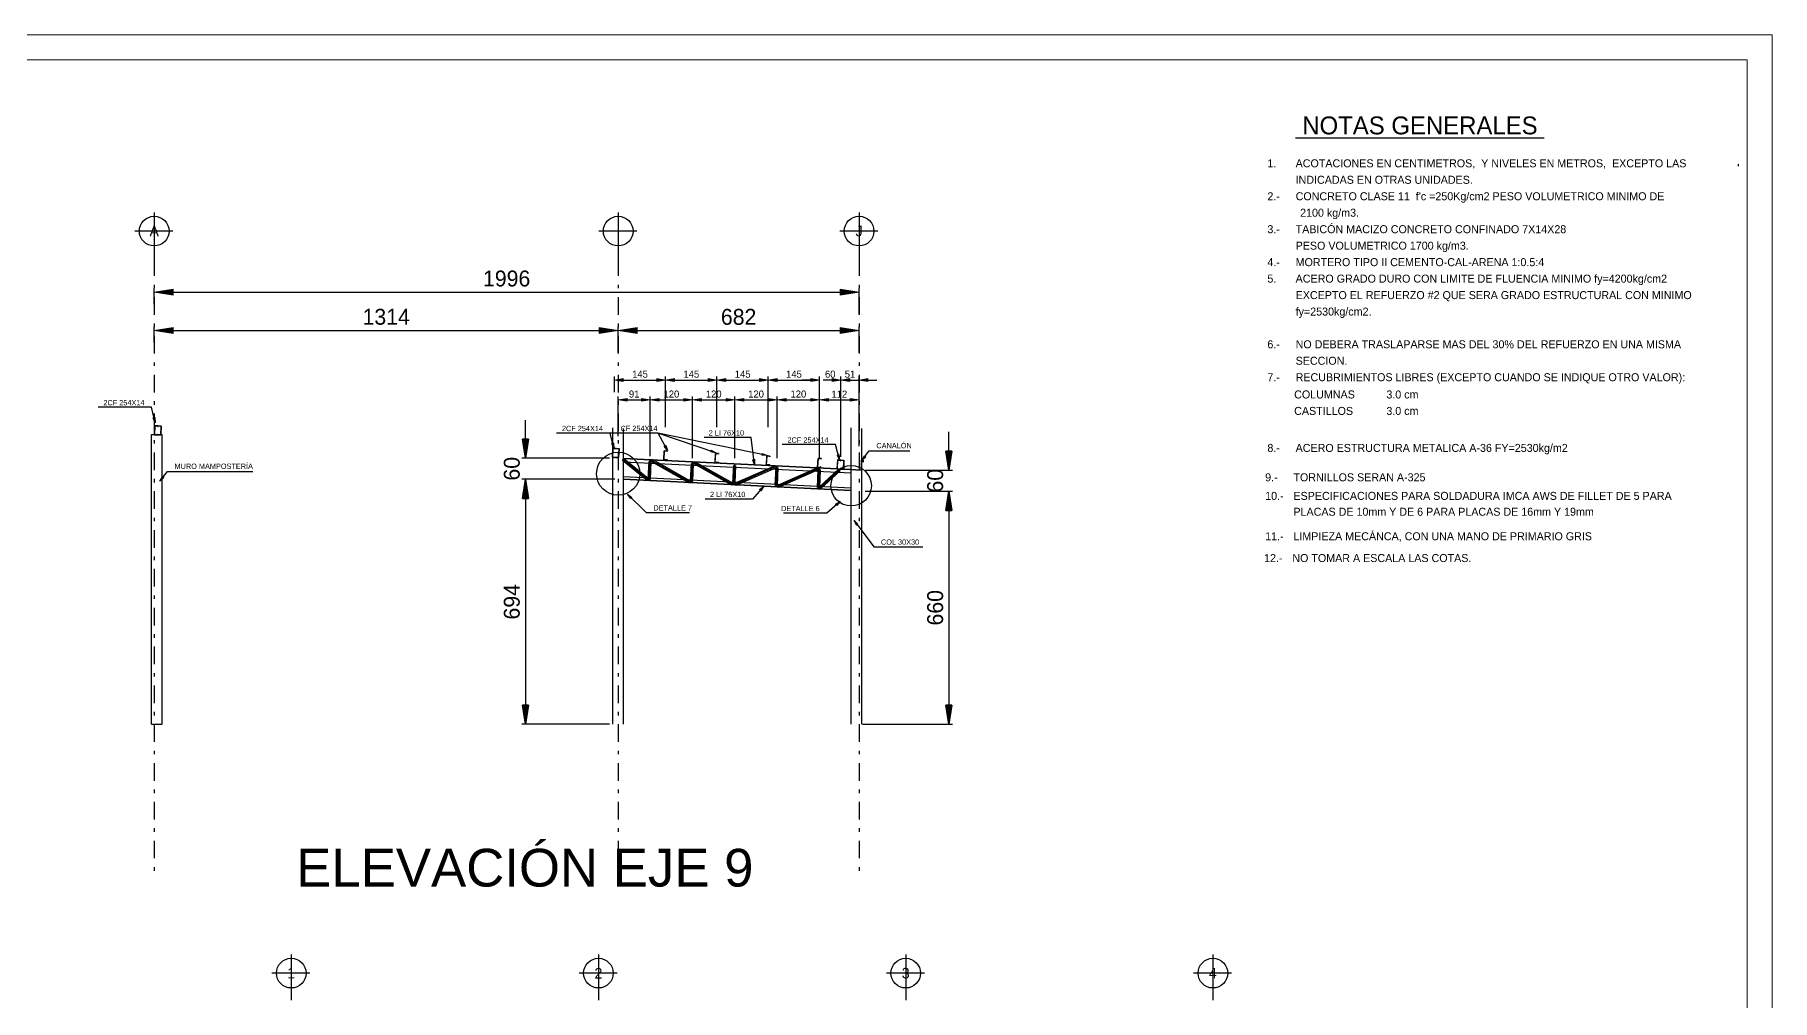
# Model space of a CAD drawing. Header units: millimetres. Extents: x 0 to 11971, y -30495 to 57.
# Drawn here: x 137.89 to 187.09, y 30.03 to 57.38 of the extents above; entities that cross this region are included whole.
import ezdxf
from ezdxf.enums import TextEntityAlignment as Align

# ---------------------------------------------------------------- set-up
doc = ezdxf.new("R2010")
doc.units = ezdxf.units.MM
doc.linetypes.add('DASHDOT', pattern=[1, 0.5, -0.25, 0, -0.25])
for name, color, linetype in [('6', 7, 'Continuous'), ('ACERO', 5, 'Continuous'), ('C', 11, 'Continuous'), ('EJES', 250, 'DASHDOT'), ('MEM', 7, 'Continuous'), ('Muro', 242, 'Continuous'), ('NOTAS', 5, 'Continuous'), ('TITULO', 242, 'Continuous')]:
    doc.layers.add(name, color=color, linetype=linetype)
doc.styles.add('LEROY', font='stylu.ttf')
doc.styles.add('SWISS', font='SAS_____.pfb')
doc.dimstyles.new('LEROY', dxfattribs={"dimtxt": 0.15, "dimasz": 0.18, "dimexe": 0.1, "dimexo": 0.1, "dimgap": 0.05, "dimtad": 1, "dimdec": 0, "dimlfac": 100, "dimzin": 0, "dimdsep": 46, "dimtxsty": 'LEROY', "dimblk1": 'FLECHA', "dimblk2": 'FLECHA', "dimsah": 1, "dimcen": 0.2, "dimclrd": 256, "dimclre": 256, "dimclrt": 5, "dimadec": 0, "dimazin": 0, "dimtfac": 0.5, "dimtdec": 0, "dimtix": 1, "dimtofl": 0, "dimtmove": 0, "dimatfit": 3, "dimldrblk": 'FLECHA', "dimfxl": 1, "dimtolj": 1, "dimtzin": 0, "dimarcsym": 0})
doc.dimstyles.new('LEROY_CONC', dxfattribs={"dimtxt": 0.15, "dimasz": 0.15, "dimexe": 0.08, "dimexo": 0.08, "dimgap": 0.05, "dimtad": 1, "dimdec": 0, "dimlfac": 20, "dimzin": 0, "dimdsep": 46, "dimtxsty": 'LEROY', "dimblk1": 'FLECHA', "dimblk2": 'FLECHA', "dimsah": 1, "dimcen": 0.2, "dimclrd": 256, "dimclre": 256, "dimclrt": 5, "dimadec": 0, "dimazin": 0, "dimtfac": 0.5, "dimtdec": 0, "dimtix": 1, "dimtofl": 0, "dimtmove": 0, "dimatfit": 3, "dimldrblk": 'FLECHA', "dimfxl": 1, "dimtolj": 1, "dimtzin": 0, "dimarcsym": 0})

# ---------------------------------------------------------------- blocks, each defined once
blk = doc.blocks.new('FLECHA')
at = {"linetype": 'Continuous'}
blk.add_hatch(color=5, dxfattribs=at).paths.add_polyline_path([(0, 0), (-1, 0.162), (-1, -0.157)])
at = {"color": 5, "linetype": 'Continuous'}
blk.add_line((-1, 0.162), (-1, -0.157), dxfattribs=at)
blk.add_lwpolyline([(-1, 0.162), (0, 0), (-1, -0.157)], dxfattribs=at)
blk = doc.blocks.new('*D47')
at = {"layer": 'C', "lineweight": -2, "transparency": 16777216}
for p, q in [((154.31, 44.789), (151.684, 44.789)), ((151.784, 44.249), (151.784, 38.392)), ((154.16, 37.852), (151.684, 37.852))]:
    blk.add_line(p, q, dxfattribs=at)
at = {"layer": 'Defpoints', "color": 0, "transparency": 16777216}
for p in [(154.41, 44.789), (151.784, 37.852), (154.26, 37.852)]:
    blk.add_point(p, dxfattribs=at)
at = {"layer": 'C', "lineweight": -2, "transparency": 16777216, "xscale": 0.54, "yscale": 0.54, "zscale": 0.54}
for p, rotation in [((151.784, 44.789), 90), ((151.784, 37.852), 270)]:
    blk.add_blockref('FLECHA', p, dxfattribs=dict(at, rotation=rotation))
at = {"layer": 'C', "color": 7, "transparency": 16777216, "insert": (151.399, 41.32), "char_height": 0.45, "attachment_point": 5, "rotation": 90, "style": 'LEROY'}
blk.add_mtext('\\A1;694', dxfattribs=at)
blk = doc.blocks.new('*D48')
at = {"layer": 'C', "lineweight": -2, "transparency": 16777216}
for p, q in [((151.784, 45.929), (151.784, 46.469)), ((154.16, 45.389), (151.684, 45.389)), ((154.16, 44.789), (151.684, 44.789)), ((151.784, 44.249), (151.784, 43.709))]:
    blk.add_line(p, q, dxfattribs=at)
at = {"layer": 'Defpoints', "color": 0, "transparency": 16777216}
for p in [(154.26, 45.389), (151.784, 44.789), (154.26, 44.789)]:
    blk.add_point(p, dxfattribs=at)
at = {"layer": 'C', "lineweight": -2, "transparency": 16777216, "xscale": 0.54, "yscale": 0.54, "zscale": 0.54}
for p, rotation in [((151.784, 45.389), 270), ((151.784, 44.789), 90)]:
    blk.add_blockref('FLECHA', p, dxfattribs=dict(at, rotation=rotation))
at = {"layer": 'C', "color": 7, "transparency": 16777216, "insert": (151.399, 45.089), "char_height": 0.45, "attachment_point": 5, "rotation": 90, "style": 'LEROY'}
blk.add_mtext('\\A1;60', dxfattribs=at)
blk = doc.blocks.new('*D49')
at = {"layer": 'C', "lineweight": -2, "transparency": 16777216}
for p, q in [((161.406, 44.45), (163.873, 44.45)), ((163.773, 43.91), (163.773, 38.392)), ((161.406, 37.852), (163.873, 37.852))]:
    blk.add_line(p, q, dxfattribs=at)
at = {"layer": 'Defpoints', "color": 0, "transparency": 16777216}
for p in [(161.306, 44.45), (161.306, 37.852), (163.773, 37.852)]:
    blk.add_point(p, dxfattribs=at)
at = {"layer": 'C', "lineweight": -2, "transparency": 16777216, "xscale": 0.54, "yscale": 0.54, "zscale": 0.54}
for p, rotation in [((163.773, 44.45), 90), ((163.773, 37.852), 270)]:
    blk.add_blockref('FLECHA', p, dxfattribs=dict(at, rotation=rotation))
at = {"layer": 'C', "color": 7, "transparency": 16777216, "insert": (163.388, 41.151), "char_height": 0.45, "attachment_point": 5, "rotation": 90, "style": 'LEROY'}
blk.add_mtext('\\A1;660', dxfattribs=at)
blk = doc.blocks.new('*D50')
at = {"layer": 'C', "lineweight": -2, "transparency": 16777216}
for p, q in [((163.773, 45.59), (163.773, 46.13)), ((161.401, 45.05), (163.873, 45.05)), ((161.406, 44.45), (163.873, 44.45)), ((163.773, 43.91), (163.773, 43.37))]:
    blk.add_line(p, q, dxfattribs=at)
at = {"layer": 'Defpoints', "color": 0, "transparency": 16777216}
for p in [(161.301, 45.05), (161.306, 44.45), (163.773, 44.45)]:
    blk.add_point(p, dxfattribs=at)
at = {"layer": 'C', "lineweight": -2, "transparency": 16777216, "xscale": 0.54, "yscale": 0.54, "zscale": 0.54}
for p, rotation in [((163.773, 45.05), 270), ((163.773, 44.45), 90)]:
    blk.add_blockref('FLECHA', p, dxfattribs=dict(at, rotation=rotation))
at = {"layer": 'C', "color": 7, "transparency": 16777216, "insert": (163.388, 44.75), "char_height": 0.45, "attachment_point": 5, "rotation": 90, "style": 'LEROY'}
blk.add_mtext('\\A1;60', dxfattribs=at)
blk = doc.blocks.new('EJE-VERT')
at = {"color": 15, "linetype": 'Continuous'}
for p, q in [((0, 2.163), (0, 0)), ((0.883, 1.28), (-0.909, 1.28))]:
    blk.add_line(p, q, dxfattribs=at)
blk.add_circle((0, 1.28), 0.7, dxfattribs=at)
at = {"color": 242, "style": 'LEROY'}
blk.add_attdef('EJE', text='', height=0.5, dxfattribs=at).set_placement((0, 1.28), align=Align.MIDDLE)
blk = doc.blocks.new('*D38')
at = {"layer": 'C', "lineweight": -2, "transparency": 16777216}
for p, q in [((141.271, 49.75), (141.271, 50.191)), ((161.231, 49.47), (161.231, 50.191)), ((141.811, 50.091), (160.691, 50.091))]:
    blk.add_line(p, q, dxfattribs=at)
at = {"layer": 'Defpoints', "color": 0, "transparency": 16777216}
for p in [(161.231, 50.091), (141.271, 49.65), (161.231, 49.37)]:
    blk.add_point(p, dxfattribs=at)
at = {"layer": 'C', "lineweight": -2, "transparency": 16777216, "xscale": 0.54, "yscale": 0.54, "zscale": 0.54, "rotation": 180}
blk.add_blockref('FLECHA', (141.271, 50.091), dxfattribs=at)
at = {"layer": 'C', "lineweight": -2, "transparency": 16777216, "xscale": 0.54, "yscale": 0.54, "zscale": 0.54}
blk.add_blockref('FLECHA', (161.231, 50.091), dxfattribs=at)
at = {"layer": 'C', "color": 7, "transparency": 16777216, "insert": (151.251, 50.475), "char_height": 0.45, "attachment_point": 5, "style": 'LEROY'}
blk.add_mtext('\\A1;1996', dxfattribs=at)
blk = doc.blocks.new('*D39')
at = {"layer": 'C', "lineweight": -2, "transparency": 16777216}
for p, q in [((154.41, 46.011), (154.41, 47.14)), ((154.66, 47.04), (155.067, 47.04)), ((155.317, 45.445), (155.317, 47.14))]:
    blk.add_line(p, q, dxfattribs=at)
at = {"layer": 'Defpoints', "color": 0, "transparency": 16777216}
for p in [(155.317, 47.04), (154.41, 45.911), (155.317, 45.345)]:
    blk.add_point(p, dxfattribs=at)
at = {"layer": 'C', "lineweight": -2, "transparency": 16777216, "xscale": 0.25, "yscale": 0.25, "zscale": 0.25, "rotation": 180}
blk.add_blockref('FLECHA', (154.41, 47.04), dxfattribs=at)
at = {"layer": 'C', "lineweight": -2, "transparency": 16777216, "xscale": 0.25, "yscale": 0.25, "zscale": 0.25}
blk.add_blockref('FLECHA', (155.317, 47.04), dxfattribs=at)
at = {"layer": 'C', "color": 7, "transparency": 16777216, "insert": (154.863, 47.204), "char_height": 0.2, "attachment_point": 5, "style": 'LEROY'}
blk.add_mtext('\\A1;91', dxfattribs=at)
blk = doc.blocks.new('*D40')
at = {"layer": 'C', "lineweight": -2, "transparency": 16777216}
for p, q in [((155.317, 45.445), (155.317, 47.14)), ((155.567, 47.04), (156.266, 47.04)), ((156.516, 45.386), (156.516, 47.14))]:
    blk.add_line(p, q, dxfattribs=at)
at = {"layer": 'Defpoints', "color": 0, "transparency": 16777216}
for p in [(156.516, 47.04), (155.317, 45.345), (156.516, 45.286)]:
    blk.add_point(p, dxfattribs=at)
at = {"layer": 'C', "lineweight": -2, "transparency": 16777216, "xscale": 0.25, "yscale": 0.25, "zscale": 0.25, "rotation": 180}
blk.add_blockref('FLECHA', (155.317, 47.04), dxfattribs=at)
at = {"layer": 'C', "lineweight": -2, "transparency": 16777216, "xscale": 0.25, "yscale": 0.25, "zscale": 0.25}
blk.add_blockref('FLECHA', (156.516, 47.04), dxfattribs=at)
at = {"layer": 'C', "color": 7, "transparency": 16777216, "insert": (155.917, 47.204), "char_height": 0.2, "attachment_point": 5, "style": 'LEROY'}
blk.add_mtext('\\A1;120', dxfattribs=at)
blk = doc.blocks.new('*D41')
at = {"layer": 'C', "lineweight": -2, "transparency": 16777216}
for p, q in [((154.302, 47.261), (154.302, 47.702)), ((154.552, 47.602), (155.504, 47.602)), ((155.754, 46.266), (155.754, 47.702))]:
    blk.add_line(p, q, dxfattribs=at)
at = {"layer": 'Defpoints', "color": 0, "transparency": 16777216}
for p in [(155.754, 47.602), (154.302, 47.161), (155.754, 46.166)]:
    blk.add_point(p, dxfattribs=at)
at = {"layer": 'C', "lineweight": -2, "transparency": 16777216, "xscale": 0.25, "yscale": 0.25, "zscale": 0.25, "rotation": 180}
blk.add_blockref('FLECHA', (154.302, 47.602), dxfattribs=at)
at = {"layer": 'C', "lineweight": -2, "transparency": 16777216, "xscale": 0.25, "yscale": 0.25, "zscale": 0.25}
blk.add_blockref('FLECHA', (155.754, 47.602), dxfattribs=at)
at = {"layer": 'C', "color": 7, "transparency": 16777216, "insert": (155.028, 47.767), "char_height": 0.2, "attachment_point": 5, "style": 'LEROY'}
blk.add_mtext('\\A1;145', dxfattribs=at)
blk = doc.blocks.new('*D42')
at = {"layer": 'C', "lineweight": -2, "transparency": 16777216}
for p, q in [((155.754, 47.261), (155.754, 47.702)), ((156.004, 47.602), (156.957, 47.602)), ((157.207, 46.266), (157.207, 47.702))]:
    blk.add_line(p, q, dxfattribs=at)
at = {"layer": 'Defpoints', "color": 0, "transparency": 16777216}
for p in [(157.207, 47.602), (155.754, 47.161), (157.207, 46.166)]:
    blk.add_point(p, dxfattribs=at)
at = {"layer": 'C', "lineweight": -2, "transparency": 16777216, "xscale": 0.25, "yscale": 0.25, "zscale": 0.25, "rotation": 180}
blk.add_blockref('FLECHA', (155.754, 47.602), dxfattribs=at)
at = {"layer": 'C', "lineweight": -2, "transparency": 16777216, "xscale": 0.25, "yscale": 0.25, "zscale": 0.25}
blk.add_blockref('FLECHA', (157.207, 47.602), dxfattribs=at)
at = {"layer": 'C', "color": 7, "transparency": 16777216, "insert": (156.481, 47.767), "char_height": 0.2, "attachment_point": 5, "style": 'LEROY'}
blk.add_mtext('\\A1;145', dxfattribs=at)
blk = doc.blocks.new('*D43')
at = {"layer": 'C', "lineweight": -2, "transparency": 16777216}
for p, q in [((157.207, 47.261), (157.207, 47.702)), ((157.457, 47.602), (158.41, 47.602)), ((158.66, 46.266), (158.66, 47.702))]:
    blk.add_line(p, q, dxfattribs=at)
at = {"layer": 'Defpoints', "color": 0, "transparency": 16777216}
for p in [(158.66, 47.602), (157.207, 47.161), (158.66, 46.166)]:
    blk.add_point(p, dxfattribs=at)
at = {"layer": 'C', "lineweight": -2, "transparency": 16777216, "xscale": 0.25, "yscale": 0.25, "zscale": 0.25, "rotation": 180}
blk.add_blockref('FLECHA', (157.207, 47.602), dxfattribs=at)
at = {"layer": 'C', "lineweight": -2, "transparency": 16777216, "xscale": 0.25, "yscale": 0.25, "zscale": 0.25}
blk.add_blockref('FLECHA', (158.66, 47.602), dxfattribs=at)
at = {"layer": 'C', "color": 7, "transparency": 16777216, "insert": (157.933, 47.767), "char_height": 0.2, "attachment_point": 5, "style": 'LEROY'}
blk.add_mtext('\\A1;145', dxfattribs=at)
blk = doc.blocks.new('*D44')
at = {"layer": 'C', "lineweight": -2, "transparency": 16777216}
for p, q in [((158.66, 47.261), (158.66, 47.702)), ((158.91, 47.602), (159.862, 47.602)), ((160.112, 46.266), (160.112, 47.702))]:
    blk.add_line(p, q, dxfattribs=at)
at = {"layer": 'Defpoints', "color": 0, "transparency": 16777216}
for p in [(160.112, 47.602), (158.66, 47.161), (160.112, 46.166)]:
    blk.add_point(p, dxfattribs=at)
at = {"layer": 'C', "lineweight": -2, "transparency": 16777216, "xscale": 0.25, "yscale": 0.25, "zscale": 0.25, "rotation": 180}
blk.add_blockref('FLECHA', (158.66, 47.602), dxfattribs=at)
at = {"layer": 'C', "lineweight": -2, "transparency": 16777216, "xscale": 0.25, "yscale": 0.25, "zscale": 0.25}
blk.add_blockref('FLECHA', (160.112, 47.602), dxfattribs=at)
at = {"layer": 'C', "color": 7, "transparency": 16777216, "insert": (159.386, 47.767), "char_height": 0.2, "attachment_point": 5, "style": 'LEROY'}
blk.add_mtext('\\A1;145', dxfattribs=at)
blk = doc.blocks.new('*D45')
at = {"layer": 'C', "lineweight": -2, "transparency": 16777216}
for p, q in [((159.862, 47.602), (159.612, 47.602)), ((160.112, 47.261), (160.112, 47.702)), ((160.717, 45.428), (160.717, 47.702)), ((160.967, 47.602), (161.217, 47.602))]:
    blk.add_line(p, q, dxfattribs=at)
at = {"layer": 'Defpoints', "color": 0, "transparency": 16777216}
for p in [(160.717, 47.602), (160.112, 47.161), (160.717, 45.328)]:
    blk.add_point(p, dxfattribs=at)
at = {"layer": 'C', "lineweight": -2, "transparency": 16777216, "xscale": 0.25, "yscale": 0.25, "zscale": 0.25}
blk.add_blockref('FLECHA', (160.112, 47.602), dxfattribs=at)
at = {"layer": 'C', "lineweight": -2, "transparency": 16777216, "xscale": 0.25, "yscale": 0.25, "zscale": 0.25, "rotation": 180}
blk.add_blockref('FLECHA', (160.717, 47.602), dxfattribs=at)
at = {"layer": 'C', "color": 7, "transparency": 16777216, "insert": (160.414, 47.767), "char_height": 0.2, "attachment_point": 5, "style": 'LEROY'}
blk.add_mtext('\\A1;60', dxfattribs=at)
blk = doc.blocks.new('*D46')
at = {"layer": 'C', "lineweight": -2, "transparency": 16777216}
for p, q in [((160.467, 47.602), (160.217, 47.602)), ((160.717, 47.261), (160.717, 47.702)), ((161.231, 46.156), (161.231, 47.702)), ((161.481, 47.602), (161.731, 47.602))]:
    blk.add_line(p, q, dxfattribs=at)
at = {"layer": 'Defpoints', "color": 0, "transparency": 16777216}
for p in [(161.231, 47.602), (160.717, 47.161), (161.231, 46.056)]:
    blk.add_point(p, dxfattribs=at)
at = {"layer": 'C', "lineweight": -2, "transparency": 16777216, "xscale": 0.25, "yscale": 0.25, "zscale": 0.25}
blk.add_blockref('FLECHA', (160.717, 47.602), dxfattribs=at)
at = {"layer": 'C', "lineweight": -2, "transparency": 16777216, "xscale": 0.25, "yscale": 0.25, "zscale": 0.25, "rotation": 180}
blk.add_blockref('FLECHA', (161.231, 47.602), dxfattribs=at)
at = {"layer": 'C', "color": 7, "transparency": 16777216, "insert": (160.974, 47.766), "char_height": 0.2, "attachment_point": 5, "style": 'LEROY'}
blk.add_mtext('\\A1;51', dxfattribs=at)
blk = doc.blocks.new('*D51')
at = {"layer": 'C', "lineweight": -2, "transparency": 16777216}
for p, q in [((156.516, 45.445), (156.516, 47.14)), ((156.766, 47.04), (157.464, 47.04)), ((157.714, 45.386), (157.714, 47.14))]:
    blk.add_line(p, q, dxfattribs=at)
at = {"layer": 'Defpoints', "color": 0, "transparency": 16777216}
for p in [(157.714, 47.04), (156.516, 45.345), (157.714, 45.286)]:
    blk.add_point(p, dxfattribs=at)
at = {"layer": 'C', "lineweight": -2, "transparency": 16777216, "xscale": 0.25, "yscale": 0.25, "zscale": 0.25, "rotation": 180}
blk.add_blockref('FLECHA', (156.516, 47.04), dxfattribs=at)
at = {"layer": 'C', "lineweight": -2, "transparency": 16777216, "xscale": 0.25, "yscale": 0.25, "zscale": 0.25}
blk.add_blockref('FLECHA', (157.714, 47.04), dxfattribs=at)
at = {"layer": 'C', "color": 7, "transparency": 16777216, "insert": (157.115, 47.204), "char_height": 0.2, "attachment_point": 5, "style": 'LEROY'}
blk.add_mtext('\\A1;120', dxfattribs=at)
blk = doc.blocks.new('*D52')
at = {"layer": 'C', "lineweight": -2, "transparency": 16777216}
for p, q in [((157.714, 45.445), (157.714, 47.14)), ((157.964, 47.04), (158.663, 47.04)), ((158.913, 45.386), (158.913, 47.14))]:
    blk.add_line(p, q, dxfattribs=at)
at = {"layer": 'Defpoints', "color": 0, "transparency": 16777216}
for p in [(158.913, 47.04), (157.714, 45.345), (158.913, 45.286)]:
    blk.add_point(p, dxfattribs=at)
at = {"layer": 'C', "lineweight": -2, "transparency": 16777216, "xscale": 0.25, "yscale": 0.25, "zscale": 0.25, "rotation": 180}
blk.add_blockref('FLECHA', (157.714, 47.04), dxfattribs=at)
at = {"layer": 'C', "lineweight": -2, "transparency": 16777216, "xscale": 0.25, "yscale": 0.25, "zscale": 0.25}
blk.add_blockref('FLECHA', (158.913, 47.04), dxfattribs=at)
at = {"layer": 'C', "color": 7, "transparency": 16777216, "insert": (158.314, 47.204), "char_height": 0.2, "attachment_point": 5, "style": 'LEROY'}
blk.add_mtext('\\A1;120', dxfattribs=at)
blk = doc.blocks.new('*D53')
at = {"layer": 'C', "lineweight": -2, "transparency": 16777216}
for p, q in [((158.913, 45.445), (158.913, 47.14)), ((159.163, 47.04), (159.861, 47.04)), ((160.111, 45.386), (160.111, 47.14))]:
    blk.add_line(p, q, dxfattribs=at)
at = {"layer": 'Defpoints', "color": 0, "transparency": 16777216}
for p in [(160.111, 47.04), (158.913, 45.345), (160.111, 45.286)]:
    blk.add_point(p, dxfattribs=at)
at = {"layer": 'C', "lineweight": -2, "transparency": 16777216, "xscale": 0.25, "yscale": 0.25, "zscale": 0.25, "rotation": 180}
blk.add_blockref('FLECHA', (158.913, 47.04), dxfattribs=at)
at = {"layer": 'C', "lineweight": -2, "transparency": 16777216, "xscale": 0.25, "yscale": 0.25, "zscale": 0.25}
blk.add_blockref('FLECHA', (160.111, 47.04), dxfattribs=at)
at = {"layer": 'C', "color": 7, "transparency": 16777216, "insert": (159.512, 47.204), "char_height": 0.2, "attachment_point": 5, "style": 'LEROY'}
blk.add_mtext('\\A1;120', dxfattribs=at)
blk = doc.blocks.new('*D54')
at = {"layer": 'C', "lineweight": -2, "transparency": 16777216}
for p, q in [((160.112, 45.445), (160.112, 47.14)), ((160.362, 47.04), (160.981, 47.04)), ((161.231, 45.724), (161.231, 47.14))]:
    blk.add_line(p, q, dxfattribs=at)
at = {"layer": 'Defpoints', "color": 0, "transparency": 16777216}
for p in [(161.231, 47.04), (160.112, 45.345), (161.231, 45.624)]:
    blk.add_point(p, dxfattribs=at)
at = {"layer": 'C', "lineweight": -2, "transparency": 16777216, "xscale": 0.25, "yscale": 0.25, "zscale": 0.25, "rotation": 180}
blk.add_blockref('FLECHA', (160.112, 47.04), dxfattribs=at)
at = {"layer": 'C', "lineweight": -2, "transparency": 16777216, "xscale": 0.25, "yscale": 0.25, "zscale": 0.25}
blk.add_blockref('FLECHA', (161.231, 47.04), dxfattribs=at)
at = {"layer": 'C', "color": 7, "transparency": 16777216, "insert": (160.672, 47.202), "char_height": 0.2, "attachment_point": 5, "style": 'LEROY'}
blk.add_mtext('\\A1;112', dxfattribs=at)
blk = doc.blocks.new('NOTAS')
at = {"layer": 'NOTAS', "color": 5}
blk.add_line((156.122, 134.198), (156.122, 134.239), dxfattribs=at)
at = {"layer": 'NOTAS', "color": 5, "style": 'LEROY'}
for s, p in [('1.', (146.118, 134.173)), ('ACOTACIONES EN CENTIMETROS,  Y NIVELES EN METROS,  EXCEPTO LAS', (146.718, 134.173)), ('INDICADAS EN OTRAS UNIDADES.', (146.718, 133.823)), ('2.-', (146.118, 133.473)), ("CONCRETO CLASE 11  f'c =250Kg/cm2 PESO VOLUMETRICO MINIMO DE", (146.718, 133.473)), ('  2100 kg/m3.', (146.687, 133.123)), ('3.-', (146.118, 132.773)), ('TABICÓN MACIZO CONCRETO CONFINADO 7X14X28', (146.718, 132.773)), ('PESO VOLUMETRICO 1700 kg/m3.', (146.718, 132.423)), ('4.-', (146.118, 132.073)), ('MORTERO TIPO II CEMENTO-CAL-ARENA 1:0.5:4', (146.718, 132.073)), ('5.', (146.118, 131.723)), ('ACERO GRADO DURO CON LIMITE DE FLUENCIA MINIMO fy=4200kg/cm2', (146.718, 131.723)), ('EXCEPTO EL REFUERZO #2 QUE SERA GRADO ESTRUCTURAL CON MINIMO', (146.718, 131.373)), ('fy=2530kg/cm2.', (146.718, 131.023)), ('6.-', (146.118, 130.328)), ('NO DEBERA TRASLAPARSE MAS DEL 30% DEL REFUERZO EN UNA MISMA', (146.718, 130.328)), ('SECCION.', (146.718, 129.978)), ('7.-', (146.118, 129.628)), ('RECUBRIMIENTOS LIBRES (EXCEPTO CUANDO SE INDIQUE OTRO VALOR):', (146.718, 129.628)), ('COLUMNAS', (146.687, 129.262)), ('3.0 cm', (148.645, 129.262)), ('CASTILLOS', (146.687, 128.912)), ('3.0 cm', (148.645, 128.912)), ('8.-', (146.118, 128.126)), ('ACERO ESTRUCTURA METALICA A-36 FY=2530kg/m2', (146.718, 128.126)), ('9.-', (146.071, 127.502)), ('TORNILLOS SERAN A-325', (146.671, 127.502)), ('10.-', (146.071, 127.107)), ('ESPECIFICACIONES PARA SOLDADURA IMCA AWS DE FILLET DE 5 PARA ', (146.671, 127.107)), ('PLACAS DE 10mm Y DE 6 PARA PLACAS DE 16mm Y 19mm', (146.671, 126.77)), ('11.-', (146.071, 126.249)), ('LIMPIEZA MECÁNCA, CON UNA MANO DE PRIMARIO GRIS', (146.671, 126.249)), ('12.-', (146.048, 125.786)), ('NO TOMAR A ESCALA LAS COTAS.', (146.648, 125.786))]:
    blk.add_text(s, height=0.17, dxfattribs=at).set_placement(p)
at = {"layer": 'TITULO', "style": 'LEROY'}
blk.add_text('%%U NOTAS GENERALES ', height=0.38, dxfattribs=at).set_placement((146.718, 134.873))
blk = doc.blocks.new('*D103')
at = {"layer": 'C', "lineweight": -2, "transparency": 16777216}
for p, q in [((154.41, 48.664), (154.41, 49.106)), ((154.95, 49.006), (160.691, 49.006)), ((161.231, 48.384), (161.231, 49.106))]:
    blk.add_line(p, q, dxfattribs=at)
at = {"layer": 'Defpoints', "color": 0, "transparency": 16777216}
for p in [(161.231, 49.006), (154.41, 48.564), (161.231, 48.284)]:
    blk.add_point(p, dxfattribs=at)
at = {"layer": 'C', "lineweight": -2, "transparency": 16777216, "xscale": 0.54, "yscale": 0.54, "zscale": 0.54, "rotation": 180}
blk.add_blockref('FLECHA', (154.41, 49.006), dxfattribs=at)
at = {"layer": 'C', "lineweight": -2, "transparency": 16777216, "xscale": 0.54, "yscale": 0.54, "zscale": 0.54}
blk.add_blockref('FLECHA', (161.231, 49.006), dxfattribs=at)
at = {"layer": 'C', "color": 7, "transparency": 16777216, "insert": (157.82, 49.389), "char_height": 0.45, "attachment_point": 5, "style": 'LEROY'}
blk.add_mtext('\\A1;682', dxfattribs=at)
blk = doc.blocks.new('*D104')
at = {"layer": 'C', "lineweight": -2, "transparency": 16777216}
for p, q in [((141.27, 48.664), (141.27, 49.106)), ((141.81, 49.006), (153.87, 49.006)), ((154.41, 48.384), (154.41, 49.106))]:
    blk.add_line(p, q, dxfattribs=at)
at = {"layer": 'Defpoints', "color": 0, "transparency": 16777216}
for p in [(154.41, 49.006), (141.27, 48.564), (154.41, 48.284)]:
    blk.add_point(p, dxfattribs=at)
at = {"layer": 'C', "lineweight": -2, "transparency": 16777216, "xscale": 0.54, "yscale": 0.54, "zscale": 0.54, "rotation": 180}
blk.add_blockref('FLECHA', (141.27, 49.006), dxfattribs=at)
at = {"layer": 'C', "lineweight": -2, "transparency": 16777216, "xscale": 0.54, "yscale": 0.54, "zscale": 0.54}
blk.add_blockref('FLECHA', (154.41, 49.006), dxfattribs=at)
at = {"layer": 'C', "color": 7, "transparency": 16777216, "insert": (147.84, 49.391), "char_height": 0.45, "attachment_point": 5, "style": 'LEROY'}
blk.add_mtext('\\A1;1314', dxfattribs=at)

msp = doc.modelspace()

# ---------------------------------------------------------------- linework, layer by layer
msp.add_line((154.2596, 39.2582), (154.2596, 45.4128))
at = {"layer": '6', "lineweight": 0}
for points in [[(101.7307, 57.3838), (187.0905, 57.3838), (187.0905, 0), (101.7307, 0)], [(102.44, 56.6745), (186.3812, 56.6745), (186.3812, 0.7093), (102.44, 0.7093)]]:
    msp.add_lwpolyline(points, close=True, dxfattribs=at)
at = {"layer": 'ACERO'}
for p, q in [((154.5316, 45.3245), (154.5717, 45.3734)), ((155.2281, 44.7533), (154.5316, 45.3245)), ((155.2877, 44.7453), (154.5517, 45.349)), ((161.0063, 45.0642), (154.5596, 45.382)), ((161.0063, 45.0563), (154.5596, 45.374)), ((161.0063, 44.9621), (154.5596, 45.2798)), ((155.2682, 44.8022), (154.5717, 45.3734)), ((155.2586, 44.798), (155.2831, 45.2951)), ((155.3463, 45.292), (155.2831, 45.2951)), ((155.2877, 44.7453), (155.3172, 45.3446)), ((156.4862, 44.6863), (155.3172, 45.3446)), ((155.3218, 44.7949), (155.3463, 45.292)), ((155.3463, 45.292), (155.3773, 45.3471)), ((156.4262, 44.6838), (155.3463, 45.292)), ((156.4572, 44.7389), (155.3773, 45.3471)), ((156.4862, 44.6863), (156.5158, 45.2855)), ((157.6848, 44.6272), (156.5158, 45.2855)), ((156.5448, 45.2329), (156.5759, 45.288)), ((157.6557, 44.6798), (156.5759, 45.288)), ((161.0063, 44.5398), (154.5596, 44.8575)), ((161.0063, 44.4714), (154.5596, 44.7892)), ((161.0063, 44.4635), (154.5596, 44.7812)), ((155.2682, 44.8022), (155.2281, 44.7533)), ((155.2586, 44.798), (155.3218, 44.7949)), ((156.4572, 44.7389), (156.4817, 45.236)), ((156.5448, 45.2329), (156.4817, 45.236)), ((156.5203, 44.7358), (156.5448, 45.2329)), ((157.6247, 44.6247), (156.5448, 45.2329)), ((157.6557, 44.6798), (157.6802, 45.1769)), ((157.6802, 45.1769), (157.7434, 45.1738)), ((157.6848, 44.6272), (157.7143, 45.2265)), ((158.9129, 45.1674), (157.6848, 44.6272)), ((158.8533, 45.1757), (157.7189, 44.6767)), ((157.7189, 44.6767), (157.7434, 45.1738)), ((158.8788, 45.1178), (157.7443, 44.6188)), ((158.8788, 45.1178), (158.8533, 45.1757)), ((158.8543, 44.6208), (158.8788, 45.1178)), ((158.8788, 45.1178), (158.9419, 45.1147)), ((158.8833, 44.5681), (158.9129, 45.1674)), ((160.1114, 45.1083), (158.8833, 44.5681)), ((160.0519, 45.1167), (158.9174, 44.6177)), ((158.9174, 44.6177), (158.9419, 45.1147)), ((160.0773, 45.0588), (158.9429, 44.5598)), ((160.0773, 45.0588), (160.0519, 45.1167)), ((160.0528, 44.5617), (160.0773, 45.0588)), ((160.0773, 45.0588), (160.1405, 45.0557)), ((160.0819, 44.509), (160.1114, 45.1083)), ((160.6712, 45.0505), (160.0819, 44.509)), ((160.6498, 45.0738), (160.0982, 44.5669)), ((160.116, 44.5586), (160.1405, 45.0557)), ((160.6925, 45.0273), (160.1409, 44.5204)), ((160.6925, 45.0273), (160.6498, 45.0738)), ((156.4572, 44.7389), (156.4262, 44.6838)), ((156.4572, 44.7389), (156.4262, 44.6838)), ((156.4572, 44.7389), (156.5203, 44.7358)), ((157.6557, 44.6798), (157.6247, 44.6247)), ((157.7189, 44.6767), (157.6557, 44.6798)), ((157.7189, 44.6767), (157.7443, 44.6188)), ((158.9174, 44.6177), (158.8543, 44.6208)), ((158.9174, 44.6177), (158.9429, 44.5598)), ((160.116, 44.5586), (160.0528, 44.5617)), ((160.0982, 44.5669), (160.1409, 44.5204))]:
    msp.add_line(p, q, dxfattribs=at)
at = {"layer": 'C'}
for centre, radius in [((154.4096, 44.9485), 0.6123), ((161.0063, 44.6075), 0.5724)]:
    msp.add_circle(centre, radius, dxfattribs=at)
at = {"layer": 'EJES'}
for p, q in [((141.2699, 51.0523), (141.2699, 33.558)), ((154.4096, 51.0523), (154.4096, 33.558)), ((161.2313, 51.0523), (161.2313, 33.558))]:
    msp.add_line(p, q, dxfattribs=at)
at = {"layer": 'Muro'}
for p, q in [((141.1949, 37.8517), (141.1949, 46.0558)), ((141.1949, 46.0558), (141.4949, 46.0558)), ((141.4949, 37.8517), (141.4949, 46.0558)), ((154.2596, 37.8517), (154.2596, 46.2454)), ((154.5596, 37.8517), (154.5596, 46.2293)), ((161.0063, 37.8517), (161.0063, 46.2454)), ((161.3063, 37.8517), (161.3063, 46.2293)), ((141.1949, 37.8517), (141.4949, 37.8517)), ((161.3327, 37.8517), (161.6327, 37.8517))]:
    msp.add_line(p, q, dxfattribs=at)
for points in [[(141.2911, 46.304), (141.2788, 46.0551, 0.4142136), (141.2811, 46.0526), (141.3651, 46.0484, 0.4142136), (141.3676, 46.0507), (141.3684, 46.0661), (141.3665, 46.0662), (141.3658, 46.0527, -0.4142136), (141.3633, 46.0504), (141.2831, 46.0544, -0.4142136), (141.2808, 46.0569), (141.2929, 46.302, -0.4142136), (141.2954, 46.3043), (141.3756, 46.3003, -0.4142136), (141.3779, 46.2978), (141.3772, 46.2843), (141.3791, 46.2842), (141.3799, 46.2996, 0.4142136), (141.3776, 46.3021), (141.2936, 46.3063, 0.4142136)], [(141.4687, 46.2952), (141.4564, 46.0463, -0.4142136), (141.4539, 46.044), (141.3699, 46.0482, -0.4142136), (141.3676, 46.0507), (141.3684, 46.0661), (141.3703, 46.066), (141.3696, 46.0525, 0.4142136), (141.3719, 46.05), (141.4521, 46.046, 0.4142136), (141.4546, 46.0483), (141.4667, 46.2934, 0.4142136), (141.4644, 46.2959), (141.3842, 46.2999, 0.4142136), (141.3817, 46.2976), (141.381, 46.2841), (141.3791, 46.2842), (141.3799, 46.2996, -0.4142136), (141.3824, 46.3019), (141.4664, 46.2977, -0.4142136)], [(154.257, 45.6649), (154.2447, 45.416, 0.4142136), (154.247, 45.4135), (154.331, 45.4093, 0.4142136), (154.3335, 45.4116), (154.3343, 45.427), (154.3324, 45.4271), (154.3317, 45.4136, -0.4142136), (154.3292, 45.4113), (154.249, 45.4153, -0.4142136), (154.2467, 45.4178), (154.2588, 45.6629, -0.4142136), (154.2613, 45.6652), (154.3415, 45.6612, -0.4142136), (154.3438, 45.6587), (154.3431, 45.6452), (154.345, 45.6451), (154.3458, 45.6605, 0.4142136), (154.3435, 45.663), (154.2595, 45.6671, 0.4142136)], [(154.4346, 45.6561), (154.4223, 45.4072, -0.4142136), (154.4198, 45.4049), (154.3358, 45.4091, -0.4142136), (154.3335, 45.4116), (154.3343, 45.427), (154.3362, 45.4269), (154.3355, 45.4134, 0.4142136), (154.3378, 45.4109), (154.418, 45.4069, 0.4142136), (154.4205, 45.4092), (154.4326, 45.6543, 0.4142136), (154.4303, 45.6568), (154.3501, 45.6608, 0.4142136), (154.3476, 45.6585), (154.3469, 45.645), (154.345, 45.6451), (154.3458, 45.6605, -0.4142136), (154.3483, 45.6628), (154.4323, 45.6586, -0.4142136)], [(155.7097, 45.5933), (155.6975, 45.3444, 0.4142136), (155.6997, 45.3419), (155.7837, 45.3377, 0.4142136), (155.7862, 45.34), (155.787, 45.3554), (155.7851, 45.3555), (155.7844, 45.342, -0.4142136), (155.7819, 45.3397), (155.7017, 45.3437, -0.4142136), (155.6994, 45.3462), (155.7115, 45.5913, -0.4142136), (155.714, 45.5936), (155.7942, 45.5896, -0.4142136), (155.7965, 45.5871), (155.7959, 45.5736), (155.7978, 45.5735), (155.7985, 45.5889, 0.4142136), (155.7962, 45.5914), (155.7122, 45.5955, 0.4142136)], [(157.1624, 45.5217), (157.1502, 45.2728, 0.4142136), (157.1525, 45.2702), (157.2365, 45.2661, 0.4142136), (157.239, 45.2684), (157.2397, 45.2838), (157.2378, 45.2839), (157.2372, 45.2704, -0.4142136), (157.2346, 45.2681), (157.1544, 45.2721, -0.4142136), (157.1522, 45.2746), (157.1642, 45.5197, -0.4142136), (157.1668, 45.5219), (157.247, 45.518, -0.4142136), (157.2492, 45.5155), (157.2486, 45.502), (157.2505, 45.5019), (157.2512, 45.5173, 0.4142136), (157.249, 45.5198), (157.165, 45.5239, 0.4142136)], [(158.6152, 45.4501), (158.6029, 45.2012, 0.4142136), (158.6052, 45.1986), (158.6892, 45.1945, 0.4142136), (158.6917, 45.1968), (158.6924, 45.2122), (158.6905, 45.2123), (158.6899, 45.1988, -0.4142136), (158.6874, 45.1965), (158.6072, 45.2004, -0.4142136), (158.6049, 45.203), (158.617, 45.4481, -0.4142136), (158.6195, 45.4503), (158.6997, 45.4464, -0.4142136), (158.702, 45.4439), (158.7013, 45.4304), (158.7032, 45.4303), (158.704, 45.4457, 0.4142136), (158.7017, 45.4482), (158.6177, 45.4523, 0.4142136)], [(160.0679, 45.3784), (160.0556, 45.1296, 0.4142136), (160.0579, 45.127), (160.1419, 45.1229, 0.4142136), (160.1444, 45.1252), (160.1452, 45.1406), (160.1433, 45.1406), (160.1426, 45.1272, -0.4142136), (160.1401, 45.1249), (160.0599, 45.1288, -0.4142136), (160.0576, 45.1314), (160.0697, 45.3765, -0.4142136), (160.0722, 45.3787), (160.1524, 45.3748, -0.4142136), (160.1547, 45.3723), (160.154, 45.3588), (160.1559, 45.3587), (160.1567, 45.3741, 0.4142136), (160.1544, 45.3766), (160.0704, 45.3807, 0.4142136)], [(160.6235, 45.335), (160.6112, 45.0861, 0.4142136), (160.6135, 45.0836), (160.6975, 45.0794, 0.4142136), (160.7, 45.0817), (160.7008, 45.0971), (160.6989, 45.0972), (160.6982, 45.0837, -0.4142136), (160.6957, 45.0814), (160.6155, 45.0854, -0.4142136), (160.6132, 45.0879), (160.6253, 45.333, -0.4142136), (160.6278, 45.3353), (160.708, 45.3313, -0.4142136), (160.7103, 45.3288), (160.7096, 45.3153), (160.7115, 45.3152), (160.7123, 45.3306, 0.4142136), (160.71, 45.3331), (160.626, 45.3373, 0.4142136)], [(160.8011, 45.3262), (160.7888, 45.0773, -0.4142136), (160.7863, 45.075), (160.7023, 45.0792, -0.4142136), (160.7, 45.0817), (160.7008, 45.0971), (160.7027, 45.097), (160.702, 45.0835, 0.4142136), (160.7043, 45.081), (160.7845, 45.077, 0.4142136), (160.787, 45.0793), (160.7991, 45.3244, 0.4142136), (160.7968, 45.3269), (160.7166, 45.3309, 0.4142136), (160.7141, 45.3286), (160.7134, 45.3151), (160.7115, 45.3152), (160.7123, 45.3306, -0.4142136), (160.7148, 45.3329), (160.7988, 45.3287, -0.4142136)], [(161.3488, 45.3297, -0.4142136), (161.3512, 45.3273), (161.3512, 45.2797), (161.3493, 45.2797), (161.3493, 45.3254, 0.4142136), (161.3469, 45.3278), (161.3036, 45.3278, 0.4142136), (161.3012, 45.3254), (161.3012, 45.0522, -0.4286599), (161.2986, 45.0498), (160.8035, 45.0742, -0.3999133), (160.8012, 45.0766), (160.8012, 45.3288), (160.8031, 45.3288), (160.8031, 45.0784, 0.3999133), (160.8054, 45.076), (161.2967, 45.0518, 0.4286599), (161.2993, 45.0542), (161.2993, 45.3273, -0.4142136), (161.3017, 45.3297)]]:
    msp.add_lwpolyline(points, format="xyb", close=True, dxfattribs=at)
for p in [(154.289, 45.4114), (155.7417, 45.3398), (157.1945, 45.2682), (158.6472, 45.1966), (160.0999, 45.125)]:
    msp.add_point(p, dxfattribs=at)

# ---------------------------------------------------------------- block references
at = {"layer": 'C', "xscale": 1.333333333333333, "yscale": 1.333333333333333, "zscale": 1.333333333333333}
msp.add_blockref('NOTAS', (-22.0303, -125.2693), dxfattribs=at)
at = {"layer": 'EJES', "xscale": 0.599999999999909, "yscale": 0.599999999999909, "zscale": 0.599999999999909}
for p, values in [((141.2699, 51.0523), {'EJE': 'A'}), ((154.4096, 51.0523), {'EJE': 'I'}), ((161.2313, 51.0523), {'EJE': 'J'}), ((145.1509, 30.0316), {'EJE': '1'}), ((153.8509, 30.0316), {'EJE': '2'}), ((162.5509, 30.0316), {'EJE': '3'}), ((171.2509, 30.0316), {'EJE': '4'})]:
    msp.add_blockref('EJE-VERT', p, dxfattribs=at).add_auto_attribs(values)

# ---------------------------------------------------------------- texts
at = {"layer": 'C', "char_height": 0.15, "style": 'LEROY'}
for s, insert, width, attachment_point in [('{\\C5;2CF 254X14}', (140.9946, 46.9585), 2.6345, 6), ('{\\C5;2CF 254X14}', (153.9804, 46.2281), 2.6345, 6), ('{\\C5;CF 254X14}', (155.5238, 46.2302), 1.340105, 6), ('{\\C5;2 LI 76X10}', (157.9757, 46.1038), 2.6345, 6), ('{\\C5;2CF 254X14}', (160.3671, 45.9023), 2.6345, 6), ('{\\C5;CANALÓN}', (161.7211, 45.7432), 2.6345, 4), ('{\\C5;MURO MAMPOSTERÍA}', (141.8461, 45.1583), 2.6345, 4), ('{\\C5;2 LI 76X10}', (158.0106, 44.3612), 2.6345, 6), ('{\\C7;DETALLE 7}', (155.4056, 43.9795), 2.6345, 4), ('{\\C7;DETALLE 6}', (160.1162, 43.9616), 2.6345, 6), ('{\\C5;COL 30X30}', (161.8504, 43.0098), 2.6345, 4)]:
    msp.add_mtext(s, dxfattribs=dict(at, insert=insert, width=width, attachment_point=attachment_point))
at = {"layer": 'MEM', "style": 'SWISS'}
msp.add_text('ELEVACIÓN EJE 9', height=1.069266, dxfattribs=at).set_placement((145.291, 33.2528))

# ---------------------------------------------------------------- dimensions: what is measured, and where the dimension line sits
at = {"layer": 'C'}
for base, p1, p2, override, picture, middle in [((161.2313, 50.0914), (141.2713, 49.6501), (161.2313, 49.3696), {"dimtxt": 0.45, "dimasz": 0.54, "dimgap": 0.15, "dimclrt": 7, "dimfxl": 0.1}, '*D38', (151.2513, 50.4748)), ((154.4096, 49.0056), (141.2699, 48.5644), (154.4096, 48.2839), {"dimtxt": 0.45, "dimasz": 0.54, "dimgap": 0.15, "dimclrt": 7, "dimfxl": 0.1}, '*D104', (147.8398, 49.3907)), ((161.2313, 49.0056), (154.4096, 48.5644), (161.2313, 48.2839), {"dimtxt": 0.45, "dimasz": 0.54, "dimgap": 0.15, "dimclrt": 7, "dimfxl": 0.1}, '*D103', (157.8205, 49.389)), ((155.7542, 47.602), (154.3015, 47.1608), (155.7542, 46.1663), {"dimtxt": 0.2, "dimasz": 0.25, "dimgap": 0.06, "dimclrt": 7, "dimfxl": 0.1}, '*D41', (155.0279, 47.7665)), ((157.207, 47.602), (155.7542, 47.1608), (157.207, 46.1663), {"dimtxt": 0.2, "dimasz": 0.25, "dimgap": 0.06, "dimclrt": 7, "dimfxl": 0.1}, '*D42', (156.4806, 47.7665)), ((158.6597, 47.602), (157.207, 47.1608), (158.6597, 46.1663), {"dimtxt": 0.2, "dimasz": 0.25, "dimgap": 0.06, "dimclrt": 7, "dimfxl": 0.1}, '*D43', (157.9333, 47.7665)), ((160.1124, 47.602), (158.6597, 47.1608), (160.1124, 46.1663), {"dimtxt": 0.2, "dimasz": 0.25, "dimgap": 0.06, "dimclrt": 7, "dimfxl": 0.1}, '*D44', (159.386, 47.7665)), ((160.7165, 47.602), (160.1124, 47.1608), (160.7165, 45.3285), {"dimtxt": 0.2, "dimasz": 0.25, "dimgap": 0.06, "dimclrt": 7, "dimfxl": 0.1}, '*D45', (160.4144, 47.7665)), ((161.2313, 47.602), (160.7165, 47.1608), (161.2313, 46.0558), {"dimtxt": 0.2, "dimasz": 0.25, "dimgap": 0.06, "dimclrt": 7, "dimfxl": 0.1}, '*D46', (160.9739, 47.7664)), ((155.3172, 47.0405), (154.4096, 45.9108), (155.3172, 45.3446), {"dimtxt": 0.2, "dimasz": 0.25, "dimgap": 0.06, "dimclrt": 7, "dimfxl": 0.1}, '*D39', (154.8634, 47.2038)), ((156.5158, 47.0405), (155.3172, 45.3446), (156.5158, 45.2855), {"dimtxt": 0.2, "dimasz": 0.25, "dimgap": 0.06, "dimclrt": 7, "dimfxl": 0.1}, '*D40', (155.9165, 47.2041)), ((157.7143, 47.0405), (156.5158, 45.3446), (157.7143, 45.2855), {"dimtxt": 0.2, "dimasz": 0.25, "dimgap": 0.06, "dimclrt": 7, "dimfxl": 0.1}, '*D51', (157.1151, 47.2041)), ((158.9129, 47.0405), (157.7143, 45.3446), (158.9129, 45.2855), {"dimtxt": 0.2, "dimasz": 0.25, "dimgap": 0.06, "dimclrt": 7, "dimfxl": 0.1}, '*D52', (158.3136, 47.2041)), ((160.1114, 47.0405), (158.9129, 45.3446), (160.1114, 45.2855), {"dimtxt": 0.2, "dimasz": 0.25, "dimgap": 0.06, "dimclrt": 7, "dimfxl": 0.1}, '*D53', (159.5121, 47.2041)), ((161.2313, 47.0405), (160.1124, 45.3446), (161.2313, 45.6239), {"dimtxt": 0.2, "dimasz": 0.25, "dimgap": 0.06, "dimclrt": 7, "dimfxl": 0.1}, '*D54', (160.6718, 47.2025))]:
    dim = msp.add_linear_dim(base=base, p1=p1, p2=p2, dimstyle='LEROY', override=override, dxfattribs=at)
    dim.commit()
    dim.dimension.update_dxf_attribs({"geometry": picture, "text_midpoint": middle})
for base, p1, p2, picture, middle in [((151.7838, 44.7886), (154.2596, 45.3888), (154.2596, 44.7886), '*D48', (151.3987, 45.0887)), ((163.7733, 44.4497), (161.3011, 45.0497), (161.3063, 44.4497), '*D50', (163.3882, 44.7497)), ((151.7838, 37.8517), (154.4096, 44.7886), (154.2596, 37.8517), '*D47', (151.3987, 41.3201)), ((163.7733, 37.8517), (161.3063, 44.4497), (161.3063, 37.8517), '*D49', (163.3882, 41.1507))]:
    dim = msp.add_linear_dim(base=base, p1=p1, p2=p2, angle=90, dimstyle='LEROY', override={"dimtxt": 0.45, "dimasz": 0.54, "dimgap": 0.15, "dimclrt": 7, "dimfxl": 0.1}, dxfattribs=at)
    dim.commit()
    dim.dimension.update_dxf_attribs({"geometry": picture, "text_midpoint": middle})

# ---------------------------------------------------------------- leaders
at = {"layer": 'C', "annotation_type": 0, "has_hookline": 1}
for points, hookline_direction, text_width in [([(141.302, 46.3937), (141.1946, 46.8294), (141.0446, 46.8294)], 1, 1.3133), ([(154.2877, 45.6634), (154.1804, 46.0991), (154.0304, 46.0991)], 1, 1.3133), ([(157.1722, 45.5429), (155.5342, 46.1012), (155.3842, 46.1012)], 1, 1.1753), ([(155.8056, 45.606), (155.5422, 46.1012), (155.3922, 46.1012)], 1, 1.1753), ([(158.6246, 45.465), (155.5366, 46.1012)], 1, 1.1753), ([(158.2663, 45.1993), (158.1757, 45.9729), (158.0257, 45.9729)], 1, 1.1336), ([(160.6744, 45.3376), (160.5671, 45.7733), (160.4171, 45.7733)], 1, 1.3133), ([(161.3076, 45.3251), (161.5211, 45.5921), (161.6711, 45.5921)], 0, 0.9463), ([(141.4326, 44.7401), (141.6461, 45.0062), (141.7961, 45.0062)], 0, 2.2165), ([(154.6745, 44.3664), (155.2056, 43.849), (155.3556, 43.849)], 0, 1.0258), ([(158.5302, 44.5935), (158.2106, 44.2303), (158.0606, 44.2303)], 1, 1.1336), ([(160.6952, 44.1648), (160.3162, 43.8337), (160.1662, 43.8337)], 1, 1.0239), ([(161.0887, 43.6227), (161.6504, 42.8814), (161.8004, 42.8814)], 0, 1.1827)]:
    msp.add_leader(points, dimstyle='LEROY_CONC', dxfattribs=dict(at, hookline_direction=hookline_direction, text_width=text_width))

doc.saveas('drawing.dxf')
